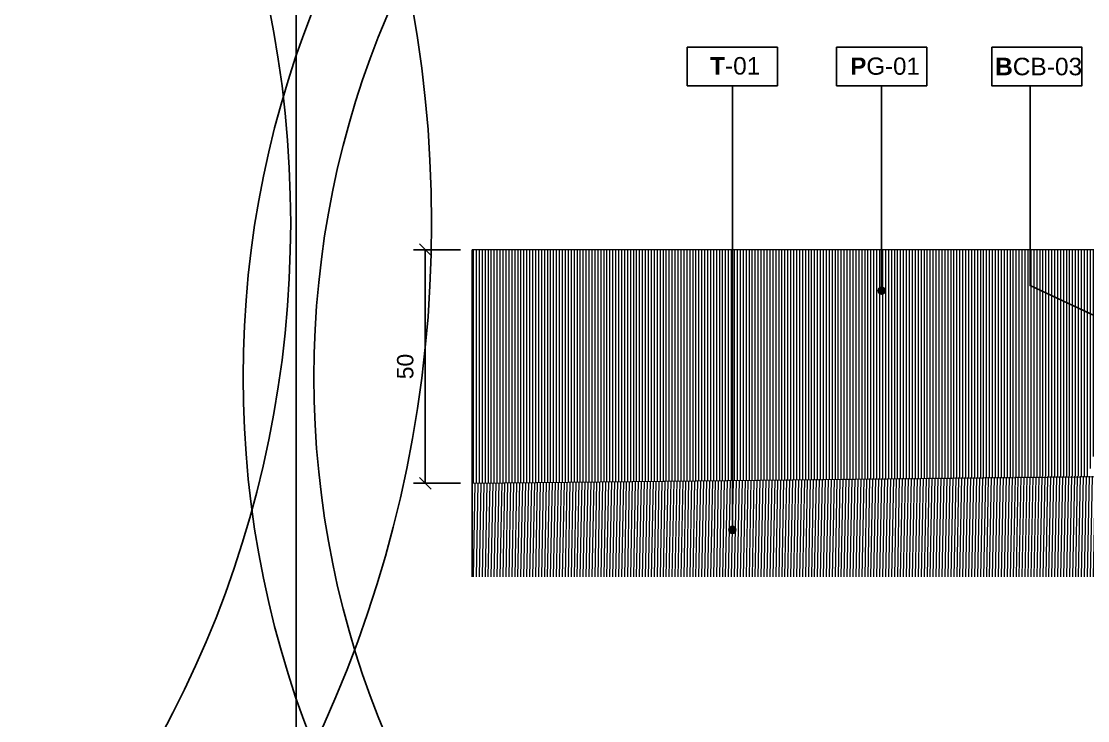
# Model space of a CAD drawing. Header units: metres. Extents: x -325 to 301, y -147 to 149.
# Drawn here: x 21.646 to 23.929, y 75.385 to 76.882 of the extents above; entities that cross this region are included whole.
import ezdxf

# ---------------------------------------------------------------- set-up
doc = ezdxf.new("R2010")
doc.units = ezdxf.units.M
doc.layers.get('Defpoints').update_dxf_attribs({"lineweight": 13})
doc.layers.add('-aux', color=50, linetype='Continuous', plot=False)
doc.layers.add('-AUX_MON', color=3, linetype='Continuous', plot=False)
doc.layers.add('0-TX-1_25', color=7, linetype='Continuous', true_color=0x3f4f7f)
doc.layers.add('03-TR-Paviment_01_Compacted Ground', color=7, linetype='Continuous', lineweight=5, true_color=0xc5a967)
doc.layers.add('1-CM', color=7, linetype='Continuous', lineweight=0)
doc.layers.add('3-TR Seleccionat', color=44, linetype='Continuous', lineweight=0)
for name, color, linetype in [('1-SECCIÓ', 1, 'Continuous'), ('A-KEYPLAN_HATCH', 7, 'Continuous'), ('A_TEXT_2', 7, 'Continuous')]:
    doc.layers.add(name, color=color, linetype=linetype)
doc.styles.add('Arial_4', font='arial.ttf', dxfattribs={"height": 1.8})
doc.styles.get("Standard").update_dxf_attribs({"font": 'arial.ttf'})
doc.dimstyles.new('ISO-25', dxfattribs={"dimtxt": 0.1, "dimasz": 0.1, "dimexe": 0.1, "dimexo": 0.1, "dimgap": 0.1, "dimtad": 1, "dimdec": 0, "dimlfac": 100, "dimzin": 9, "dimtxsty": 'Standard', "dimblk": 'OBLIQUE', "dimcen": 0.1, "dimadec": 0, "dimazin": 0, "dimtfac": 1, "dimtdec": 0, "dimtmove": 0, "dimatfit": 3, "dimldrblk": 'OBLIQUE', "dimfxl": 1, "dimarcsym": 0})

# ---------------------------------------------------------------- blocks, each defined once
blk = doc.blocks.new('_Oblique')
at = {"color": 0, "lineweight": -2}
blk.add_line((-0.499999999995058, -0.4999999998130015), (0.500000000028669, 0.500000000163238), dxfattribs=at)
blk = doc.blocks.new('*D1040')
at = {"layer": '0-TX-1_25', "color": 0, "lineweight": -2, "transparency": 16777216}
for p, q in [((22.58580998752722, 76.39306014370347), (22.4858267900713, 76.39306014370347)), ((22.5108267900713, 76.39306014370347), (22.5108267900713, 75.89305985457311)), ((22.58580998752722, 75.89305985457311), (22.4858267900713, 75.89305985457311))]:
    blk.add_line(p, q, dxfattribs=at)
at = {"layer": 'Defpoints', "color": 0, "transparency": 16777216}
for p in [(22.61080998752722, 76.39306014370347), (22.5108267900713, 75.89305985457311), (22.61080998752722, 75.89305985457311)]:
    blk.add_point(p, dxfattribs=at)
at = {"layer": '0-TX-1_25', "color": 0, "lineweight": -2, "transparency": 16777216, "xscale": 0.025, "yscale": 0.025, "zscale": 0.025}
for p, rotation in [((22.5108267900713, 76.39306014370347), 90), ((22.5108267900713, 75.89305985457311), 270)]:
    blk.add_blockref('_Oblique', p, dxfattribs=dict(at, rotation=rotation))
at = {"layer": '0-TX-1_25', "color": 0, "transparency": 16777216, "insert": (22.46795673550105, 76.14305999913827), "char_height": 0.035, "attachment_point": 5, "rotation": 90}
blk.add_mtext('50', dxfattribs=at)
blk = doc.blocks.new('hatch keyplan 2')
at = {"layer": 'A-KEYPLAN_HATCH'}
blk.add_lwpolyline([(0, 0.005476596624248486), (0.012874798693294, 0.005476596623793739), (0.012874798693294, -2.273736754432321e-13), (0, 0)], close=True, dxfattribs=at)
blk = doc.blocks.new('hatch keyplan')
at = {"layer": 'A-KEYPLAN_HATCH'}
blk.add_blockref('hatch keyplan 2', (1.430579833341536, 0.8521467901477053), dxfattribs=at)
blk = doc.blocks.new('B-CB03')
at = {"layer": 'A-KEYPLAN_HATCH'}
blk.add_blockref('hatch keyplan', (-1.430579833438594, -0.8521467901477053), dxfattribs=at)
at = {"layer": 'A_TEXT_2', "insert": (-0.0007977309449526127, 0.00398371515799123), "char_height": 0.0025, "attachment_point": 1}
blk.add_mtext_dynamic_manual_height_columns('\\pi0.00128;{\\fArial|b1|i0|c0|p34;B}CB-03', width=0.01456192034901793, gutter_width=0.015, heights=[0], dxfattribs=at)
blk = doc.blocks.new('PG01')
at = {"layer": 'A-KEYPLAN_HATCH'}
blk.add_blockref('hatch keyplan', (-1.429579833357655, -0.8521467901535917), dxfattribs=at)
at = {"layer": 'A-KEYPLAN_HATCH', "insert": (0.0002088285972341453, 0.004018987597631085), "char_height": 0.002458832335329341, "attachment_point": 1, "line_spacing_factor": 0.9385317878468563, "style": 'Arial_4'}
blk.add_mtext_dynamic_manual_height_columns('\\pi0.00276;{\\fArial|b1|i0|c0|p34;P}G-01', width=0.01456192034901793, gutter_width=0.015, heights=[0], dxfattribs=at)
blk = doc.blocks.new('T-01')
at = {"layer": 'A-KEYPLAN_HATCH'}
blk.add_blockref('hatch keyplan', (-1.430579833341536, -0.8521467901477053), dxfattribs=at)
at = {"layer": 'A_TEXT_2', "insert": (-0.0007977306934924266, 0.004083503112212838), "char_height": 0.0025, "attachment_point": 1}
blk.add_mtext_dynamic_manual_height_columns('\\pi0.00405;{\\fArial|b1|i0|c0|p34;T}-01', width=0.01456192034901793, gutter_width=0.015, heights=[0], dxfattribs=at)
blk = doc.blocks.new('POINT')
at = {"layer": '0-TX-1_25'}
h = blk.add_hatch(dxfattribs=at)
h.set_pattern_fill('ANGLE', color=256)
h.set_pattern_definition([(0, (-83.74681484067048, -12.72584030761209), (0, 6.985), [5.08, -1.905]), (90, (-83.74681484067048, -12.72584030761209), (-6.985, 4.277078946022131e-16), [5.08, -1.905])])
edge = h.paths.add_edge_path()
edge.add_arc((0, 0), 0.0075, 0, 360)
h = blk.add_hatch(color=256, dxfattribs=at)
h.dxf.hatch_style = 1
edge = h.paths.add_edge_path()
edge.add_arc((0, 0), 0.0075, 0, 360)
blk.add_circle((0, 0), 0.0075, dxfattribs=at)

msp = doc.modelspace()

# ---------------------------------------------------------------- hatches: boundary and pattern name
at = {"layer": '03-TR-Paviment_01_Compacted Ground'}
h = msp.add_hatch(dxfattribs=at)
h.set_pattern_fill('ANSI31', color=256, scale=0.002, angle=225, style=0)
h.set_pattern_definition([(270, (-4.849695607375455, -6.5043797760286), (0.006350000000000001, -8.673617379884035e-19), [])])
h.paths.add_polyline_path([(22.61080998752722, 76.39306014370344), (24.03026824687275, 76.39252518765456), (24.0305061165088, 76.31252455911701), (23.93085806029906, 75.90847544553577), (22.61080998752722, 75.89305985457308)])
at = {"layer": '3-TR Seleccionat'}
h = msp.add_hatch(dxfattribs=at)
h.set_pattern_fill('ANSI31', color=256, scale=0.002, angle=223.8682194563586, style=0)
h.set_pattern_definition([(268.8682194563586, (428160.3410399841, -659345.7728805491), (-0.006348761178338337, 0.0001254252782496586), [])])
h.paths.add_polyline_path([(25.61080998752722, 75.90783126786255), (25.61080998752722, 75.69306014370343), (22.61080998752722, 75.69306014370343), (22.61080998752722, 75.89305985457308), (24.37148724377655, 75.91362113636235)])

# ---------------------------------------------------------------- linework, layer by layer
at = {"layer": '-aux'}
msp.add_lwpolyline([(22.23447743480324, 3.456691224966903), (22.23447743480324, 133.4566912249669)], dxfattribs=at)
at = {"layer": '-AUX_MON'}
for centre, radius in [((19.91883515369868, 76.45016396264691), 2.605396921805838), ((19.91883515369868, 76.45016396264691), 2.303722373471873), ((24.25637928558862, 76.12038588246159), 2.135556700202495), ((24.25637928558862, 76.12038588246159), 1.984048339776649)]:
    msp.add_circle(centre, radius, dxfattribs=at)
at = {"layer": '0-TX-1_25'}
for points in [[(23.16822787077853, 76.74424175929377), (23.16822787077853, 75.79339787114225)], [(23.48776526352257, 76.74424175929207), (23.48776526352257, 76.30541655308264)], [(24.06110913568675, 76.1964646994267), (23.80556745684946, 76.31645468645438), (23.80556745685702, 76.7442417592882)]]:
    msp.add_lwpolyline(points, dxfattribs=at)
at = {"layer": '1-CM'}
msp.add_line((22.61080998752722, 75.89305985457308), (24.41478590104988, 75.9118312670863), dxfattribs=at)
msp.add_lwpolyline([(24.03026824687275, 76.39252518765456), (22.61080998752722, 76.39252518765456)], dxfattribs=at)
at = {"layer": '1-SECCIÓ'}
msp.add_lwpolyline([(22.61080998752722, 76.39306014370344), (22.61080998752722, 75.69306014370343)], dxfattribs=at)

# ---------------------------------------------------------------- block references
at = {"layer": '0-TX-1_25'}
for name, p, xscale, yscale, zscale in [('T-01', (23.07166688057883, 76.74424175929548), 15, 15, 15), ('B-CB03', (23.72359593966501, 76.74424175929053), 14.99999999999999, 14.99999999999999, 14.99999999999999)]:
    msp.add_blockref(name, p, dxfattribs=dict(at, xscale=xscale, yscale=yscale, zscale=zscale))
for p in [(23.48776526352257, 76.30541655308264), (23.16822787077853, 75.79339787114225)]:
    msp.add_blockref('POINT', p, dxfattribs=at)
at = {"layer": 'A-KEYPLAN_HATCH', "xscale": 14.99999999999007, "yscale": 14.99999999999007, "zscale": 14.99999999999007}
msp.add_blockref('PG01', (23.37620427356472, 76.74424175938208), dxfattribs=at)

# ---------------------------------------------------------------- dimensions: what is measured, and where the dimension line sits
at = {"layer": '0-TX-1_25'}
dim = msp.add_linear_dim(base=(22.5108267900713, 75.89305985457311), p1=(22.61080998752722, 76.39306014370344), p2=(22.61080998752722, 75.89305985457308), angle=90, dimstyle='ISO-25', override={"dimtxt": 0.035, "dimasz": 0.025, "dimexe": 0.025, "dimexo": 0.025, "dimgap": 0.025, "dimblk1": 'Oblique', "dimblk2": 'Oblique', "dimsah": 1, "dimfxl": 0.1, "dimfxlon": 1, "dimarcsym": 1}, dxfattribs=at)
dim.commit()
dim.dimension.update_dxf_attribs({"geometry": '*D1040', "text_midpoint": (22.46795673550105, 76.14305999913827)})

doc.saveas('drawing.dxf')
